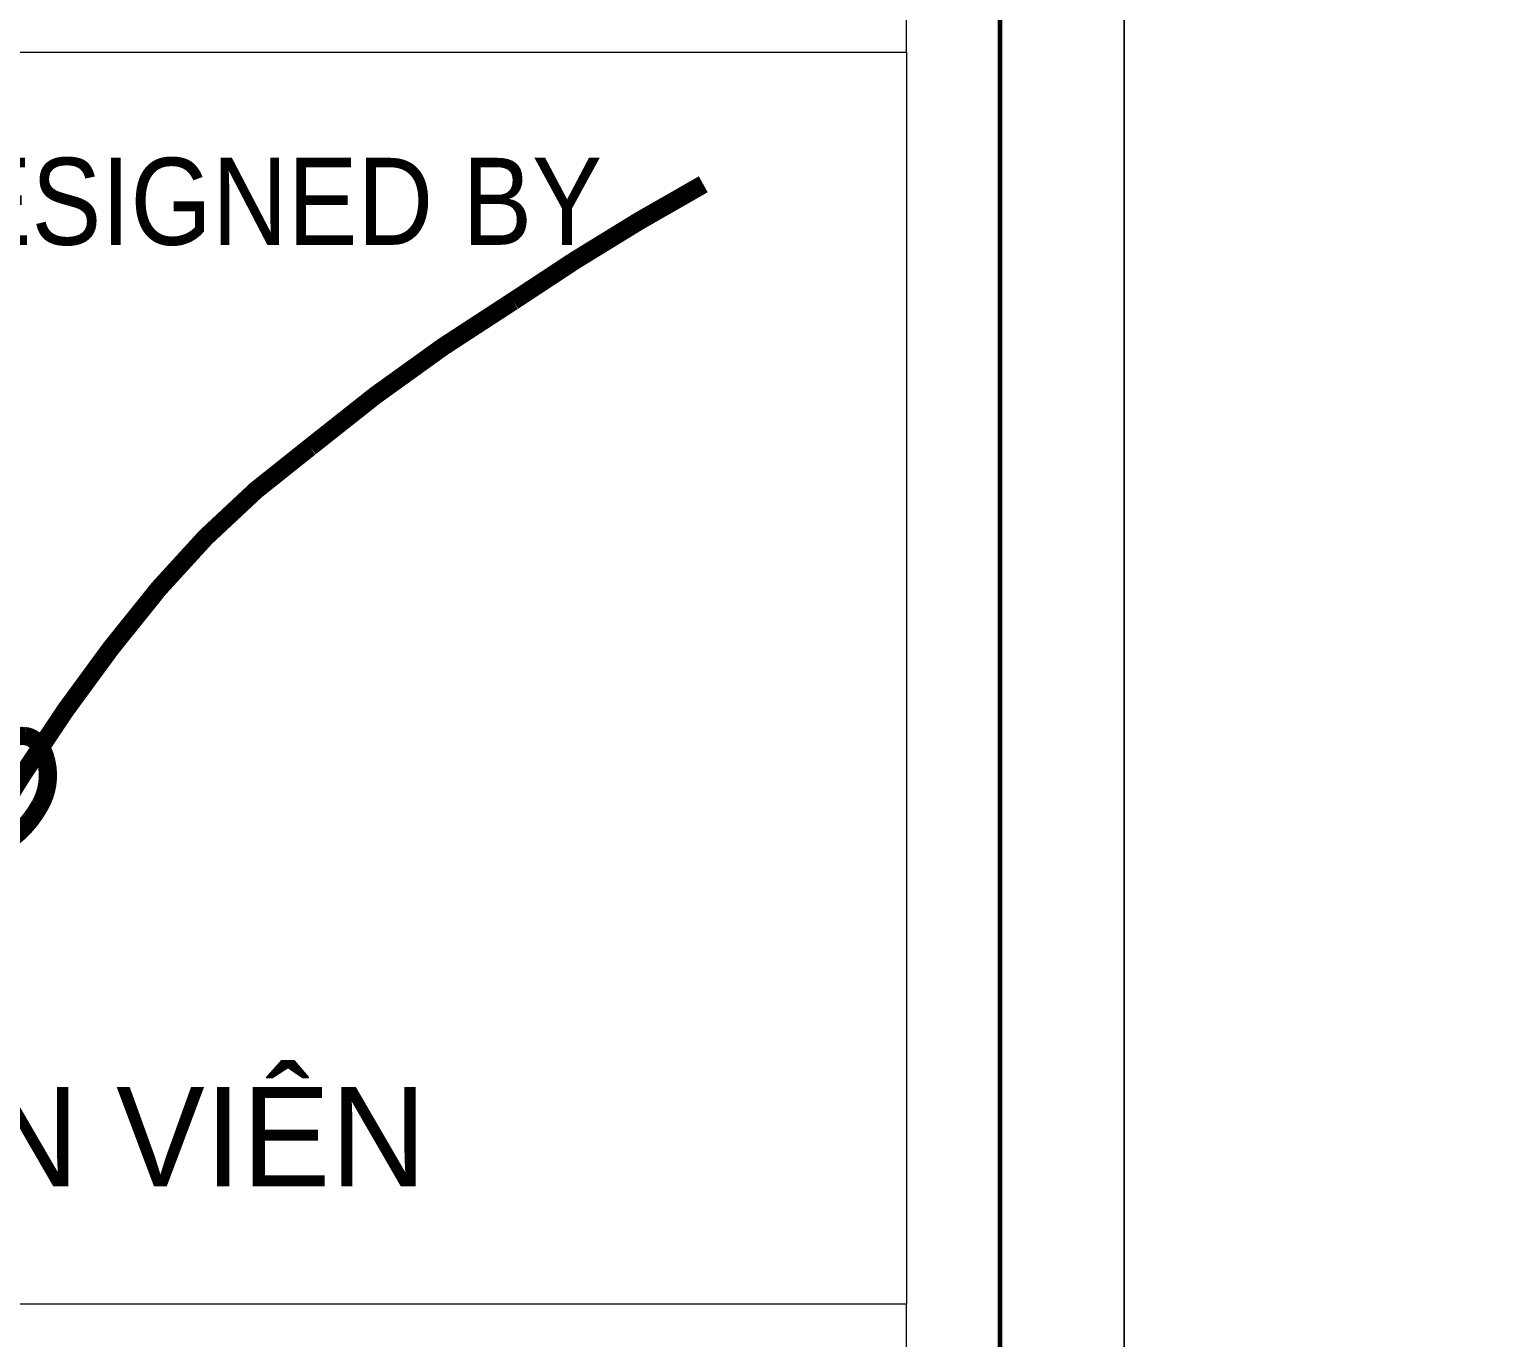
# Model space of a CAD drawing. Header units: millimetres. Extents: x 142758 to 365363, y -504867 to -449406.
# Drawn here: x 266373 to 267670, y -472623 to -471466 of the extents above; entities that cross this region are included whole.
import ezdxf
from ezdxf.enums import TextEntityAlignment as Align

# ---------------------------------------------------------------- set-up
doc = ezdxf.new("R2010")
doc.units = ezdxf.units.MM
doc.header["$LTSCALE"] = 20
doc.header["$MEASUREMENT"] = 0
doc.layers.get('Defpoints').update_dxf_attribs({"color": 1})
doc.layers.add('Khungten_LCDI', color=7, linetype='Continuous')
for name, color, linetype, lineweight in [('LC ISO', 153, 'Continuous', 13), ('LC Net thay', 7, 'Continuous', 25), ('LC Text1', 3, 'Continuous', 20)]:
    doc.layers.add(name, color=color, linetype=linetype, lineweight=lineweight)
doc.styles.add('Khungten', font='VHAVAN.TTF', dxfattribs={"width": 0.9, "height": 5000})
doc.styles.add('Title', font='VHBLACK.TTF', dxfattribs={"width": 0.8})
doc.styles.add('VNAVANTH', font='VHAVANB.TTF', dxfattribs={"width": 0.6})

# ---------------------------------------------------------------- blocks, each defined once
blk = doc.blocks.new('lcdi fix')
at = {"layer": 'Defpoints', "lineweight": 0}
blk.add_lwpolyline([(-1200, -14850), (-1200, 14850), (40800, 14850), (40800, -14850)], close=True, dxfattribs=at)
at = {"layer": 'Khungten_LCDI', "color": 5, "lineweight": 25}
blk.add_line((40600, -14650), (40600, 14650), dxfattribs=at)
at = {"layer": 'Khungten_LCDI', "color": 5, "lineweight": 60}
blk.add_lwpolyline([(0, -14650), (0, 14650), (40600, 14650), (40600, -14650)], close=True, dxfattribs=at)
at = {"layer": 'Khungten_LCDI', "color": 9, "lineweight": 15}
for points in [[(36750, -1521.9), (40450, -1521.9), (40450, 446.3), (36750, 446.3)], [(36750, -1521.9), (40450, -1521.9), (40450, -3535.5), (36750, -3535.5)], [(36750, -1521.9), (40450, -1521.9), (40450, -3535.5), (36750, -3535.5)], [(36750, -5526.4), (40450, -5526.4), (40450, -3535.5), (36750, -3535.5)]]:
    blk.add_lwpolyline(points, close=True, dxfattribs=at)
at = {"layer": 'LC ISO', "const_width": 29.4}
for points in [[(39012.9, -2623.8, -0.096698), (39032.5, -2621.8, -0.153723), (39048.9, -2629.1, -0.103714), (39061.2, -2645.9, -0.235546), (39056.8, -2732.7, -0.124446), (39000, -2794.2, -0.115248)], [(38987.4, -2755.2, -0.025453), (39028.9, -2683.3, -0.033469), (39248, -2384.2, -0.059013), (39490.8, -2157.2, -0.0344), (39817.5, -1922.3, -0.023249), (40123.3, -1734.4)]]:
    blk.add_lwpolyline(points, format="xyb", dxfattribs=at)
at = {"color": 7, "style": 'Khungten', "width": 0.9}
blk.add_text('chñ tr× thiÕt kÕ - designed by', height=140, dxfattribs=at).set_placement((38565.6, -1831.8), align=Align.CENTER)
blk.add_text('chñ tr× thiÕt kÕ - designed by', height=140, dxfattribs=at).set_placement((38565.6, -1831.8), align=Align.CENTER)
at = {"color": 7, "style": 'VNAVANTH'}
blk.add_text('ks. ph¹m v¨n viªn', height=160, dxfattribs=at).set_placement((38637.9, -3345.9), align=Align.CENTER)
at = {"color": 7, "style": 'Khungten', "width": 0.8}
for tag, p in [('REVISION', (39498.8, -10746.3)), ('NGAYHT', (39546.1, -11609.4))]:
    blk.add_attdef(tag, text='', height=200, dxfattribs=at).set_placement(p, align=Align.CENTER)
at = {"layer": 'LC Text1', "style": 'Title', "width": 1.485915}
for tag, p, p2 in [('TENBANVE1', (36912.7, -8885.8), (40339.1, -8885.8)), ('TENBANVE2', (36912.7, -9562.5), (40339.1, -9562.5))]:
    blk.add_attdef(tag, text='', height=250, dxfattribs=at).set_placement(p, p2, align=Align.FIT)
at = {"layer": 'LC Text1', "style": 'Title', "width": 0.7}
blk.add_attdef('SOBANVE', text='', height=250, dxfattribs=at).set_placement((39562, -13896.2), align=Align.CENTER)

msp = doc.modelspace()

# ---------------------------------------------------------------- block references
at = {"layer": 'LC Net thay', "xscale": 0.55, "yscale": 0.55, "zscale": 0.55}
for p in [(244901.3, -470649.3), (268001.3, -470649.3)]:
    msp.add_blockref('lcdi fix', p, dxfattribs=at)

doc.saveas('drawing.dxf')
